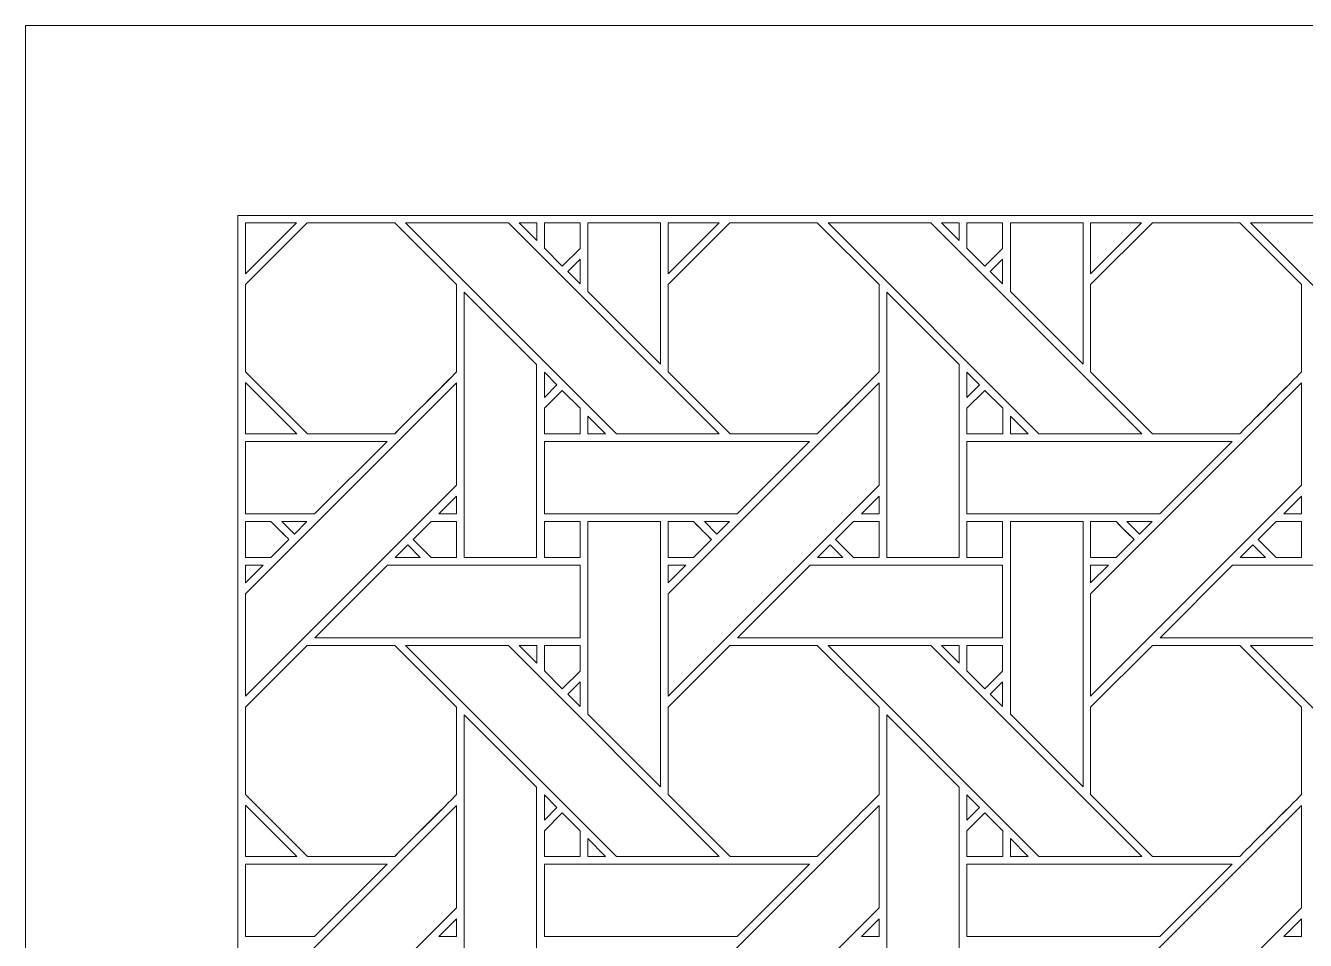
# Model space of a CAD drawing. Header units: inches. Extents: x 7.38 to 17.38, y 5.09 to 13.09.
# Drawn here: x 7.383 to 10.256, y 11.041 to 13.095 of the extents above; entities that cross this region are included whole.
import ezdxf

# ---------------------------------------------------------------- set-up
doc = ezdxf.new("R2010")
doc.units = ezdxf.units.IN
doc.header["$MEASUREMENT"] = 0
doc.layers.add('Design', color=7, linetype='Continuous', lineweight=0)

msp = doc.modelspace()

# ---------------------------------------------------------------- linework, layer by layer
at = {"layer": 'Design'}
for points, knots in [([(7.3829, 13.0948), (7.3829, 13.0948), (7.3829, 5.0948), (7.3829, 5.0948), (7.3829, 5.0948), (17.3829, 5.0948), (17.3829, 5.0948), (17.3829, 5.0948), (17.3829, 13.0948), (17.3829, 13.0948), (17.3829, 13.0948), (7.3829, 13.0948), (7.3829, 13.0948)], [0, 0, 0, 0, 1, 1, 1, 2, 2, 2, 3, 3, 3, 4, 4, 4, 4]), ([(7.8596, 12.6686), (7.8596, 12.6686), (7.8596, 5.5209), (7.8596, 5.5209), (7.8596, 5.5209), (16.9061, 5.5209), (16.9061, 5.5209), (16.9061, 5.5209), (16.9061, 12.6686), (16.9061, 12.6686), (16.9061, 12.6686), (7.8596, 12.6686), (7.8596, 12.6686)], [0, 0, 0, 0, 1, 1, 1, 2, 2, 2, 3, 3, 3, 4, 4, 4, 4]), ([(8.2117, 12.6522), (8.2117, 12.6522), (8.3504, 12.5135), (8.3504, 12.5135), (8.3504, 12.5135), (8.3504, 12.3173), (8.3504, 12.3173), (8.3326, 12.2994), (8.2207, 12.1876), (8.2117, 12.1786), (8.2117, 12.1786), (8.016, 12.1786), (8.016, 12.1786), (8.016, 12.1786), (7.8767, 12.3179), (7.8767, 12.3179), (7.8767, 12.3179), (7.8767, 12.5135), (7.8767, 12.5135), (7.8767, 12.5135), (8.0154, 12.6522), (8.0154, 12.6522), (8.0154, 12.6522), (8.2117, 12.6522), (8.2117, 12.6522)], [0, 0, 0, 0, 1, 1, 1, 2, 2, 2, 3, 3, 3, 4, 4, 4, 5, 5, 5, 6, 6, 6, 7, 7, 7, 8, 8, 8, 8]), ([(7.8767, 12.5135), (7.8767, 12.5135), (8.0154, 12.6522), (8.0154, 12.6522), (8.0154, 12.6522), (8.2117, 12.6522), (8.2117, 12.6522), (8.2117, 12.6522), (8.3504, 12.5135), (8.3504, 12.5135), (8.3504, 12.5135), (8.3504, 12.3173), (8.3504, 12.3173), (8.3322, 12.299), (8.2204, 12.1874), (8.2117, 12.1786), (8.2117, 12.1786), (8.016, 12.1786), (8.016, 12.1786), (8.016, 12.1786), (7.8767, 12.3179), (7.8767, 12.3179), (7.8767, 12.3179), (7.8767, 12.5135), (7.8767, 12.5135)], [0, 0, 0, 0, 1, 1, 1, 2, 2, 2, 3, 3, 3, 4, 4, 4, 5, 5, 5, 6, 6, 6, 7, 7, 7, 8, 8, 8, 8]), ([(7.8768, 12.5379), (7.8768, 12.5379), (7.8768, 12.6522), (7.8768, 12.6522), (7.8768, 12.6522), (7.9911, 12.6522), (7.9911, 12.6522), (7.9911, 12.6522), (7.8768, 12.5379), (7.8768, 12.5379)], [0, 0, 0, 0, 1, 1, 1, 2, 2, 2, 3, 3, 3, 3]), ([(8.9405, 12.1786), (8.9405, 12.1786), (8.7095, 12.1786), (8.7095, 12.1786), (8.7095, 12.1786), (8.2359, 12.6522), (8.2359, 12.6522), (8.2359, 12.6522), (8.4669, 12.6522), (8.4669, 12.6522), (8.4669, 12.6522), (8.9405, 12.1786), (8.9405, 12.1786)], [0, 0, 0, 0, 1, 1, 1, 2, 2, 2, 3, 3, 3, 4, 4, 4, 4]), ([(8.5304, 12.6124), (8.5304, 12.6124), (8.491, 12.6522), (8.491, 12.6522), (8.491, 12.6522), (8.5304, 12.6522), (8.5304, 12.6522), (8.5304, 12.6522), (8.5304, 12.6124), (8.5304, 12.6124)], [0, 0, 0, 0, 1, 1, 1, 2, 2, 2, 3, 3, 3, 3]), ([(8.6278, 12.6522), (8.6278, 12.6522), (8.6278, 12.5947), (8.6278, 12.5947), (8.6278, 12.5947), (8.5879, 12.5547), (8.5879, 12.5547), (8.5879, 12.5547), (8.5476, 12.5951), (8.5476, 12.5951), (8.5476, 12.5951), (8.5476, 12.6522), (8.5476, 12.6522), (8.5476, 12.6522), (8.6278, 12.6522), (8.6278, 12.6522)], [0, 0, 0, 0, 1, 1, 1, 2, 2, 2, 3, 3, 3, 4, 4, 4, 5, 5, 5, 5]), ([(8.6278, 12.5947), (8.6278, 12.5947), (8.5879, 12.5547), (8.5879, 12.5547), (8.5879, 12.5547), (8.5476, 12.5951), (8.5476, 12.5951), (8.5476, 12.5951), (8.5476, 12.6522), (8.5476, 12.6522), (8.5476, 12.6522), (8.6278, 12.6522), (8.6278, 12.6522), (8.6278, 12.6522), (8.6278, 12.5947), (8.6278, 12.5947)], [0, 0, 0, 0, 1, 1, 1, 2, 2, 2, 3, 3, 3, 4, 4, 4, 5, 5, 5, 5]), ([(8.8083, 12.335), (8.8083, 12.335), (8.6454, 12.4979), (8.6454, 12.4979), (8.6454, 12.4979), (8.6454, 12.6522), (8.6454, 12.6522), (8.6454, 12.6522), (8.8083, 12.6522), (8.8083, 12.6522), (8.8083, 12.6522), (8.8083, 12.335), (8.8083, 12.335)], [0, 0, 0, 0, 1, 1, 1, 2, 2, 2, 3, 3, 3, 4, 4, 4, 4]), ([(9.1604, 12.6522), (9.1604, 12.6522), (9.2991, 12.5135), (9.2991, 12.5135), (9.2991, 12.5135), (9.2991, 12.3173), (9.2991, 12.3173), (9.2813, 12.2994), (9.1694, 12.1876), (9.1604, 12.1786), (9.1604, 12.1786), (8.9647, 12.1786), (8.9647, 12.1786), (8.9647, 12.1786), (8.8255, 12.3179), (8.8255, 12.3179), (8.8255, 12.3179), (8.8255, 12.5135), (8.8255, 12.5135), (8.8255, 12.5135), (8.9641, 12.6522), (8.9641, 12.6522), (8.9641, 12.6522), (9.1604, 12.6522), (9.1604, 12.6522)], [0, 0, 0, 0, 1, 1, 1, 2, 2, 2, 3, 3, 3, 4, 4, 4, 5, 5, 5, 6, 6, 6, 7, 7, 7, 8, 8, 8, 8]), ([(9.1604, 12.6522), (9.1604, 12.6522), (9.2991, 12.5135), (9.2991, 12.5135), (9.2991, 12.5135), (9.2991, 12.3173), (9.2991, 12.3173), (9.281, 12.2991), (9.1691, 12.1874), (9.1604, 12.1786), (9.1604, 12.1786), (8.9647, 12.1786), (8.9647, 12.1786), (8.9647, 12.1786), (8.8255, 12.3179), (8.8255, 12.3179), (8.8255, 12.3179), (8.8255, 12.5135), (8.8255, 12.5135), (8.8255, 12.5135), (8.9641, 12.6522), (8.9641, 12.6522), (8.9641, 12.6522), (9.1604, 12.6522), (9.1604, 12.6522)], [0, 0, 0, 0, 1, 1, 1, 2, 2, 2, 3, 3, 3, 4, 4, 4, 5, 5, 5, 6, 6, 6, 7, 7, 7, 8, 8, 8, 8]), ([(8.9398, 12.6522), (8.9398, 12.6522), (8.8255, 12.5379), (8.8255, 12.5379), (8.8255, 12.5379), (8.8255, 12.6522), (8.8255, 12.6522), (8.8255, 12.6522), (8.9398, 12.6522), (8.9398, 12.6522)], [0, 0, 0, 0, 1, 1, 1, 2, 2, 2, 3, 3, 3, 3]), ([(9.8892, 12.1786), (9.8892, 12.1786), (9.6582, 12.1786), (9.6582, 12.1786), (9.6582, 12.1786), (9.1846, 12.6522), (9.1846, 12.6522), (9.1846, 12.6522), (9.4156, 12.6522), (9.4156, 12.6522), (9.4156, 12.6522), (9.8892, 12.1786), (9.8892, 12.1786)], [0, 0, 0, 0, 1, 1, 1, 2, 2, 2, 3, 3, 3, 4, 4, 4, 4]), ([(9.4791, 12.6124), (9.4791, 12.6124), (9.4397, 12.6522), (9.4397, 12.6522), (9.4397, 12.6522), (9.4791, 12.6522), (9.4791, 12.6522), (9.4791, 12.6522), (9.4791, 12.6124), (9.4791, 12.6124)], [0, 0, 0, 0, 1, 1, 1, 2, 2, 2, 3, 3, 3, 3]), ([(9.5766, 12.6522), (9.5766, 12.6522), (9.5766, 12.5947), (9.5766, 12.5947), (9.5766, 12.5947), (9.5366, 12.5547), (9.5366, 12.5547), (9.5366, 12.5547), (9.4963, 12.5951), (9.4963, 12.5951), (9.4963, 12.5951), (9.4963, 12.6522), (9.4963, 12.6522), (9.4963, 12.6522), (9.5766, 12.6522), (9.5766, 12.6522)], [0, 0, 0, 0, 1, 1, 1, 2, 2, 2, 3, 3, 3, 4, 4, 4, 5, 5, 5, 5]), ([(9.5766, 12.5947), (9.5766, 12.5947), (9.5366, 12.5547), (9.5366, 12.5547), (9.5366, 12.5547), (9.4963, 12.5951), (9.4963, 12.5951), (9.4963, 12.5951), (9.4963, 12.6522), (9.4963, 12.6522), (9.4963, 12.6522), (9.5766, 12.6522), (9.5766, 12.6522), (9.5766, 12.6522), (9.5766, 12.5947), (9.5766, 12.5947)], [0, 0, 0, 0, 1, 1, 1, 2, 2, 2, 3, 3, 3, 4, 4, 4, 5, 5, 5, 5]), ([(9.7571, 12.335), (9.7571, 12.335), (9.5942, 12.4979), (9.5942, 12.4979), (9.5942, 12.4979), (9.5942, 12.6522), (9.5942, 12.6522), (9.5942, 12.6522), (9.7571, 12.6522), (9.7571, 12.6522), (9.7571, 12.6522), (9.7571, 12.335), (9.7571, 12.335)], [0, 0, 0, 0, 1, 1, 1, 2, 2, 2, 3, 3, 3, 4, 4, 4, 4]), ([(10.1091, 12.6522), (10.1091, 12.6522), (10.2478, 12.5135), (10.2478, 12.5135), (10.2478, 12.5135), (10.2478, 12.3173), (10.2478, 12.3173), (10.23, 12.2994), (10.1181, 12.1876), (10.1091, 12.1786), (10.1091, 12.1786), (9.9134, 12.1786), (9.9134, 12.1786), (9.9134, 12.1786), (9.7742, 12.3179), (9.7742, 12.3179), (9.7742, 12.3179), (9.7742, 12.5135), (9.7742, 12.5135), (9.7742, 12.5135), (9.9129, 12.6522), (9.9129, 12.6522), (9.9129, 12.6522), (10.1091, 12.6522), (10.1091, 12.6522)], [0, 0, 0, 0, 1, 1, 1, 2, 2, 2, 3, 3, 3, 4, 4, 4, 5, 5, 5, 6, 6, 6, 7, 7, 7, 8, 8, 8, 8]), ([(10.1091, 12.6522), (10.1091, 12.6522), (10.2478, 12.5135), (10.2478, 12.5135), (10.2478, 12.5135), (10.2478, 12.3173), (10.2478, 12.3173), (10.2301, 12.2995), (10.1182, 12.1877), (10.1091, 12.1786), (10.1091, 12.1786), (9.9134, 12.1786), (9.9134, 12.1786), (9.9134, 12.1786), (9.7742, 12.3179), (9.7742, 12.3179), (9.7742, 12.3179), (9.7742, 12.5135), (9.7742, 12.5135), (9.7742, 12.5135), (9.9129, 12.6522), (9.9129, 12.6522), (9.9129, 12.6522), (10.1091, 12.6522), (10.1091, 12.6522)], [0, 0, 0, 0, 1, 1, 1, 2, 2, 2, 3, 3, 3, 4, 4, 4, 5, 5, 5, 6, 6, 6, 7, 7, 7, 8, 8, 8, 8]), ([(9.8885, 12.6522), (9.8885, 12.6522), (9.7742, 12.5379), (9.7742, 12.5379), (9.7742, 12.5379), (9.7742, 12.6522), (9.7742, 12.6522), (9.7742, 12.6522), (9.8885, 12.6522), (9.8885, 12.6522)], [0, 0, 0, 0, 1, 1, 1, 2, 2, 2, 3, 3, 3, 3]), ([(10.838, 12.1786), (10.838, 12.1786), (10.6069, 12.1786), (10.6069, 12.1786), (10.6069, 12.1786), (10.1334, 12.6522), (10.1334, 12.6522), (10.1334, 12.6522), (10.3643, 12.6522), (10.3643, 12.6522), (10.3643, 12.6522), (10.838, 12.1786), (10.838, 12.1786)], [0, 0, 0, 0, 1, 1, 1, 2, 2, 2, 3, 3, 3, 4, 4, 4, 4]), ([(8.6001, 12.5426), (8.6001, 12.5426), (8.6279, 12.5704), (8.6279, 12.5704), (8.6279, 12.5704), (8.6279, 12.5152), (8.6279, 12.5152), (8.6279, 12.5152), (8.6001, 12.5426), (8.6001, 12.5426)], [0, 0, 0, 0, 1, 1, 1, 2, 2, 2, 3, 3, 3, 3]), ([(9.5488, 12.5426), (9.5488, 12.5426), (9.5766, 12.5704), (9.5766, 12.5704), (9.5766, 12.5704), (9.5766, 12.5152), (9.5766, 12.5152), (9.5766, 12.5152), (9.5488, 12.5426), (9.5488, 12.5426)], [0, 0, 0, 0, 1, 1, 1, 2, 2, 2, 3, 3, 3, 3]), ([(8.3676, 11.9006), (8.3676, 11.9006), (8.3676, 12.4964), (8.3676, 12.4964), (8.3676, 12.4964), (8.5303, 12.3343), (8.5303, 12.3343), (8.5303, 12.3343), (8.5303, 11.9006), (8.5303, 11.9006), (8.5303, 11.9006), (8.3676, 11.9006), (8.3676, 11.9006)], [0, 0, 0, 0, 1, 1, 1, 2, 2, 2, 3, 3, 3, 4, 4, 4, 4]), ([(9.3163, 11.9006), (9.3163, 11.9006), (9.3163, 12.4964), (9.3163, 12.4964), (9.3163, 12.4964), (9.4791, 12.3343), (9.4791, 12.3343), (9.4791, 12.3343), (9.4791, 11.9006), (9.4791, 11.9006), (9.4791, 11.9006), (9.3163, 11.9006), (9.3163, 11.9006)], [0, 0, 0, 0, 1, 1, 1, 2, 2, 2, 3, 3, 3, 4, 4, 4, 4]), ([(8.5476, 12.26), (8.5476, 12.26), (8.5476, 12.3168), (8.5476, 12.3168), (8.5476, 12.3168), (8.5758, 12.2882), (8.5758, 12.2882), (8.5758, 12.2882), (8.5476, 12.26), (8.5476, 12.26)], [0, 0, 0, 0, 1, 1, 1, 2, 2, 2, 3, 3, 3, 3]), ([(9.4964, 12.26), (9.4964, 12.26), (9.4964, 12.3168), (9.4964, 12.3168), (9.4964, 12.3168), (9.5246, 12.2882), (9.5246, 12.2882), (9.5246, 12.2882), (9.4964, 12.26), (9.4964, 12.26)], [0, 0, 0, 0, 1, 1, 1, 2, 2, 2, 3, 3, 3, 3]), ([(7.9918, 12.1786), (7.9918, 12.1786), (7.8767, 12.1786), (7.8767, 12.1786), (7.8767, 12.1786), (7.8767, 12.2936), (7.8767, 12.2936), (7.8767, 12.2936), (7.9918, 12.1786), (7.9918, 12.1786)], [0, 0, 0, 0, 1, 1, 1, 2, 2, 2, 3, 3, 3, 3]), ([(8.3504, 12.2929), (8.3504, 12.2929), (8.3504, 12.0628), (8.3504, 12.0628), (8.3504, 12.0628), (7.8768, 11.5892), (7.8768, 11.5892), (7.8768, 11.5892), (7.8768, 11.8193), (7.8768, 11.8193), (7.8768, 11.8193), (8.3504, 12.2929), (8.3504, 12.2929)], [0, 0, 0, 0, 1, 1, 1, 2, 2, 2, 3, 3, 3, 4, 4, 4, 4]), ([(8.5476, 12.1784), (8.5476, 12.1784), (8.5476, 12.2357), (8.5476, 12.2357), (8.5476, 12.2357), (8.5879, 12.276), (8.5879, 12.276), (8.5879, 12.276), (8.6282, 12.2357), (8.6282, 12.2357), (8.6282, 12.2357), (8.6282, 12.1784), (8.6282, 12.1784), (8.6282, 12.1784), (8.5476, 12.1784), (8.5476, 12.1784)], [0, 0, 0, 0, 1, 1, 1, 2, 2, 2, 3, 3, 3, 4, 4, 4, 5, 5, 5, 5]), ([(8.5879, 12.276), (8.5879, 12.276), (8.6282, 12.2357), (8.6282, 12.2357), (8.6282, 12.2357), (8.6282, 12.1784), (8.6282, 12.1784), (8.6282, 12.1784), (8.5476, 12.1784), (8.5476, 12.1784), (8.5476, 12.1784), (8.5476, 12.2357), (8.5476, 12.2357), (8.5476, 12.2357), (8.5879, 12.276), (8.5879, 12.276)], [0, 0, 0, 0, 1, 1, 1, 2, 2, 2, 3, 3, 3, 4, 4, 4, 5, 5, 5, 5]), ([(9.2992, 12.0628), (9.2992, 12.0628), (8.8255, 11.5892), (8.8255, 11.5892), (8.8255, 11.5892), (8.8255, 11.8193), (8.8255, 11.8193), (8.8255, 11.8193), (9.2992, 12.2929), (9.2992, 12.2929), (9.2992, 12.2929), (9.2992, 12.0628), (9.2992, 12.0628)], [0, 0, 0, 0, 1, 1, 1, 2, 2, 2, 3, 3, 3, 4, 4, 4, 4]), ([(9.4963, 12.1784), (9.4963, 12.1784), (9.4963, 12.2357), (9.4963, 12.2357), (9.4963, 12.2357), (9.5367, 12.276), (9.5367, 12.276), (9.5367, 12.276), (9.577, 12.2357), (9.577, 12.2357), (9.577, 12.2357), (9.577, 12.1784), (9.577, 12.1784), (9.577, 12.1784), (9.4963, 12.1784), (9.4963, 12.1784)], [0, 0, 0, 0, 1, 1, 1, 2, 2, 2, 3, 3, 3, 4, 4, 4, 5, 5, 5, 5]), ([(9.5367, 12.276), (9.5367, 12.276), (9.577, 12.2357), (9.577, 12.2357), (9.577, 12.2357), (9.577, 12.1784), (9.577, 12.1784), (9.577, 12.1784), (9.4963, 12.1784), (9.4963, 12.1784), (9.4963, 12.1784), (9.4963, 12.2357), (9.4963, 12.2357), (9.4963, 12.2357), (9.5367, 12.276), (9.5367, 12.276)], [0, 0, 0, 0, 1, 1, 1, 2, 2, 2, 3, 3, 3, 4, 4, 4, 5, 5, 5, 5]), ([(10.2479, 12.0628), (10.2479, 12.0628), (9.7742, 11.5892), (9.7742, 11.5892), (9.7742, 11.5892), (9.7742, 11.8193), (9.7742, 11.8193), (9.7742, 11.8193), (10.2479, 12.2929), (10.2479, 12.2929), (10.2479, 12.2929), (10.2479, 12.0628), (10.2479, 12.0628)], [0, 0, 0, 0, 1, 1, 1, 2, 2, 2, 3, 3, 3, 4, 4, 4, 4]), ([(8.6455, 12.1786), (8.6455, 12.1786), (8.6455, 12.2184), (8.6455, 12.2184), (8.6455, 12.2184), (8.6853, 12.1786), (8.6853, 12.1786), (8.6853, 12.1786), (8.6455, 12.1786), (8.6455, 12.1786)], [0, 0, 0, 0, 1, 1, 1, 2, 2, 2, 3, 3, 3, 3]), ([(9.5943, 12.1786), (9.5943, 12.1786), (9.5943, 12.2184), (9.5943, 12.2184), (9.5943, 12.2184), (9.634, 12.1786), (9.634, 12.1786), (9.634, 12.1786), (9.5943, 12.1786), (9.5943, 12.1786)], [0, 0, 0, 0, 1, 1, 1, 2, 2, 2, 3, 3, 3, 3]), ([(8.1946, 12.1613), (8.1946, 12.1613), (8.0319, 11.9986), (8.0319, 11.9986), (8.0319, 11.9986), (7.8767, 11.9986), (7.8767, 11.9986), (7.8767, 11.9986), (7.8767, 12.1613), (7.8767, 12.1613), (7.8767, 12.1613), (8.1946, 12.1613), (8.1946, 12.1613)], [0, 0, 0, 0, 1, 1, 1, 2, 2, 2, 3, 3, 3, 4, 4, 4, 4]), ([(9.1433, 12.1613), (9.1433, 12.1613), (8.9806, 11.9986), (8.9806, 11.9986), (8.9806, 11.9986), (8.5476, 11.9986), (8.5476, 11.9986), (8.5476, 11.9986), (8.5476, 12.1613), (8.5476, 12.1613), (8.5476, 12.1613), (9.1433, 12.1613), (9.1433, 12.1613)], [0, 0, 0, 0, 1, 1, 1, 2, 2, 2, 3, 3, 3, 4, 4, 4, 4]), ([(10.0921, 12.1613), (10.0921, 12.1613), (9.9293, 11.9986), (9.9293, 11.9986), (9.9293, 11.9986), (9.4964, 11.9986), (9.4964, 11.9986), (9.4964, 11.9986), (9.4964, 12.1613), (9.4964, 12.1613), (9.4964, 12.1613), (10.0921, 12.1613), (10.0921, 12.1613)], [0, 0, 0, 0, 1, 1, 1, 2, 2, 2, 3, 3, 3, 4, 4, 4, 4]), ([(8.3107, 11.9987), (8.3107, 11.9987), (8.3504, 12.0384), (8.3504, 12.0384), (8.3504, 12.0384), (8.3504, 11.9987), (8.3504, 11.9987), (8.3504, 11.9987), (8.3107, 11.9987), (8.3107, 11.9987)], [0, 0, 0, 0, 1, 1, 1, 2, 2, 2, 3, 3, 3, 3]), ([(9.2992, 11.9987), (9.2992, 11.9987), (9.2594, 11.9987), (9.2594, 11.9987), (9.2594, 11.9987), (9.2992, 12.0384), (9.2992, 12.0384), (9.2992, 12.0384), (9.2992, 11.9987), (9.2992, 11.9987)], [0, 0, 0, 0, 1, 1, 1, 2, 2, 2, 3, 3, 3, 3]), ([(10.2479, 11.9987), (10.2479, 11.9987), (10.2081, 11.9987), (10.2081, 11.9987), (10.2081, 11.9987), (10.2479, 12.0384), (10.2479, 12.0384), (10.2479, 12.0384), (10.2479, 11.9987), (10.2479, 11.9987)], [0, 0, 0, 0, 1, 1, 1, 2, 2, 2, 3, 3, 3, 3]), ([(7.8767, 11.9814), (7.8767, 11.9814), (7.9338, 11.9814), (7.9338, 11.9814), (7.9389, 11.9763), (7.9697, 11.9455), (7.9741, 11.9411), (7.9741, 11.9411), (7.9337, 11.9006), (7.9337, 11.9006), (7.9337, 11.9006), (7.8767, 11.9006), (7.8767, 11.9006), (7.8767, 11.9006), (7.8767, 11.9814), (7.8767, 11.9814)], [0, 0, 0, 0, 1, 1, 1, 2, 2, 2, 3, 3, 3, 4, 4, 4, 5, 5, 5, 5]), ([(7.9741, 11.9411), (7.9741, 11.9411), (7.9337, 11.9006), (7.9337, 11.9006), (7.9337, 11.9006), (7.8767, 11.9006), (7.8767, 11.9006), (7.8767, 11.9006), (7.8767, 11.9814), (7.8767, 11.9814), (7.8767, 11.9814), (7.9338, 11.9814), (7.9338, 11.9814), (7.939, 11.9762), (7.9698, 11.9454), (7.9741, 11.9411)], [0, 0, 0, 0, 1, 1, 1, 2, 2, 2, 3, 3, 3, 4, 4, 4, 5, 5, 5, 5]), ([(7.9864, 11.9532), (7.9864, 11.9532), (7.9582, 11.9814), (7.9582, 11.9814), (7.9582, 11.9814), (8.0147, 11.9814), (8.0147, 11.9814), (8.0147, 11.9814), (7.9864, 11.9532), (7.9864, 11.9532)], [0, 0, 0, 0, 1, 1, 1, 2, 2, 2, 3, 3, 3, 3]), ([(8.2933, 11.9006), (8.2933, 11.9006), (8.2529, 11.941), (8.2529, 11.941), (8.2529, 11.941), (8.2934, 11.9814), (8.2934, 11.9814), (8.2934, 11.9814), (8.3504, 11.9814), (8.3504, 11.9814), (8.3504, 11.9814), (8.3504, 11.9006), (8.3504, 11.9006), (8.3504, 11.9006), (8.2933, 11.9006), (8.2933, 11.9006)], [0, 0, 0, 0, 1, 1, 1, 2, 2, 2, 3, 3, 3, 4, 4, 4, 5, 5, 5, 5]), ([(8.3504, 11.9814), (8.3504, 11.9814), (8.3504, 11.9006), (8.3504, 11.9006), (8.3504, 11.9006), (8.2933, 11.9006), (8.2933, 11.9006), (8.2933, 11.9006), (8.2529, 11.941), (8.2529, 11.941), (8.2529, 11.941), (8.2934, 11.9814), (8.2934, 11.9814), (8.2934, 11.9814), (8.3504, 11.9814), (8.3504, 11.9814)], [0, 0, 0, 0, 1, 1, 1, 2, 2, 2, 3, 3, 3, 4, 4, 4, 5, 5, 5, 5]), ([(8.5476, 11.9006), (8.5476, 11.9006), (8.5476, 11.9814), (8.5476, 11.9814), (8.5476, 11.9814), (8.6278, 11.9814), (8.6278, 11.9814), (8.6278, 11.9814), (8.6278, 11.9006), (8.6278, 11.9006), (8.6278, 11.9006), (8.5476, 11.9006), (8.5476, 11.9006)], [0, 0, 0, 0, 1, 1, 1, 2, 2, 2, 3, 3, 3, 4, 4, 4, 4]), ([(8.6278, 11.9814), (8.6278, 11.9814), (8.6278, 11.9006), (8.6278, 11.9006), (8.6278, 11.9006), (8.5476, 11.9006), (8.5476, 11.9006), (8.5476, 11.9006), (8.5476, 11.9814), (8.5476, 11.9814), (8.5476, 11.9814), (8.6278, 11.9814), (8.6278, 11.9814)], [0, 0, 0, 0, 1, 1, 1, 2, 2, 2, 3, 3, 3, 4, 4, 4, 4]), ([(8.8083, 11.9814), (8.8083, 11.9814), (8.8083, 11.3863), (8.8083, 11.3863), (8.8083, 11.3863), (8.6454, 11.5492), (8.6454, 11.5492), (8.6454, 11.5492), (8.6454, 11.9814), (8.6454, 11.9814), (8.6454, 11.9814), (8.8083, 11.9814), (8.8083, 11.9814)], [0, 0, 0, 0, 1, 1, 1, 2, 2, 2, 3, 3, 3, 4, 4, 4, 4]), ([(8.8255, 11.9006), (8.8255, 11.9006), (8.8255, 11.9814), (8.8255, 11.9814), (8.8255, 11.9814), (8.8825, 11.9814), (8.8825, 11.9814), (8.8877, 11.9763), (8.9184, 11.9455), (8.9229, 11.9411), (8.9229, 11.9411), (8.8824, 11.9006), (8.8824, 11.9006), (8.8824, 11.9006), (8.8255, 11.9006), (8.8255, 11.9006)], [0, 0, 0, 0, 1, 1, 1, 2, 2, 2, 3, 3, 3, 4, 4, 4, 5, 5, 5, 5]), ([(8.9229, 11.9411), (8.9229, 11.9411), (8.8824, 11.9006), (8.8824, 11.9006), (8.8824, 11.9006), (8.8255, 11.9006), (8.8255, 11.9006), (8.8255, 11.9006), (8.8255, 11.9814), (8.8255, 11.9814), (8.8255, 11.9814), (8.8825, 11.9814), (8.8825, 11.9814), (8.8878, 11.9762), (8.9186, 11.9453), (8.9229, 11.9411)], [0, 0, 0, 0, 1, 1, 1, 2, 2, 2, 3, 3, 3, 4, 4, 4, 5, 5, 5, 5]), ([(8.9069, 11.9814), (8.9069, 11.9814), (8.9634, 11.9814), (8.9634, 11.9814), (8.9634, 11.9814), (8.9351, 11.9532), (8.9351, 11.9532), (8.9351, 11.9532), (8.9069, 11.9814), (8.9069, 11.9814)], [0, 0, 0, 0, 1, 1, 1, 2, 2, 2, 3, 3, 3, 3]), ([(9.242, 11.9006), (9.242, 11.9006), (9.2017, 11.941), (9.2017, 11.941), (9.2017, 11.941), (9.2421, 11.9814), (9.2421, 11.9814), (9.2421, 11.9814), (9.2991, 11.9814), (9.2991, 11.9814), (9.2991, 11.9814), (9.2991, 11.9006), (9.2991, 11.9006), (9.2991, 11.9006), (9.242, 11.9006), (9.242, 11.9006)], [0, 0, 0, 0, 1, 1, 1, 2, 2, 2, 3, 3, 3, 4, 4, 4, 5, 5, 5, 5]), ([(9.2017, 11.941), (9.2017, 11.941), (9.2421, 11.9814), (9.2421, 11.9814), (9.2421, 11.9814), (9.2991, 11.9814), (9.2991, 11.9814), (9.2991, 11.9814), (9.2991, 11.9006), (9.2991, 11.9006), (9.2991, 11.9006), (9.242, 11.9006), (9.242, 11.9006), (9.242, 11.9006), (9.2017, 11.941), (9.2017, 11.941)], [0, 0, 0, 0, 1, 1, 1, 2, 2, 2, 3, 3, 3, 4, 4, 4, 5, 5, 5, 5]), ([(9.4963, 11.9006), (9.4963, 11.9006), (9.4963, 11.9814), (9.4963, 11.9814), (9.4963, 11.9814), (9.5766, 11.9814), (9.5766, 11.9814), (9.5766, 11.9814), (9.5766, 11.9006), (9.5766, 11.9006), (9.5766, 11.9006), (9.4963, 11.9006), (9.4963, 11.9006)], [0, 0, 0, 0, 1, 1, 1, 2, 2, 2, 3, 3, 3, 4, 4, 4, 4]), ([(9.5766, 11.9814), (9.5766, 11.9814), (9.5766, 11.9006), (9.5766, 11.9006), (9.5766, 11.9006), (9.4963, 11.9006), (9.4963, 11.9006), (9.4963, 11.9006), (9.4963, 11.9814), (9.4963, 11.9814), (9.4963, 11.9814), (9.5766, 11.9814), (9.5766, 11.9814)], [0, 0, 0, 0, 1, 1, 1, 2, 2, 2, 3, 3, 3, 4, 4, 4, 4]), ([(9.5942, 11.5492), (9.5942, 11.5492), (9.5942, 11.9814), (9.5942, 11.9814), (9.5942, 11.9814), (9.7571, 11.9814), (9.7571, 11.9814), (9.7571, 11.9814), (9.7571, 11.3863), (9.7571, 11.3863), (9.7571, 11.3863), (9.5942, 11.5492), (9.5942, 11.5492)], [0, 0, 0, 0, 1, 1, 1, 2, 2, 2, 3, 3, 3, 4, 4, 4, 4]), ([(9.7742, 11.9006), (9.7742, 11.9006), (9.7742, 11.9814), (9.7742, 11.9814), (9.7742, 11.9814), (9.8313, 11.9814), (9.8313, 11.9814), (9.8364, 11.9763), (9.8672, 11.9455), (9.8716, 11.9411), (9.8716, 11.9411), (9.8312, 11.9006), (9.8312, 11.9006), (9.8312, 11.9006), (9.7742, 11.9006), (9.7742, 11.9006)], [0, 0, 0, 0, 1, 1, 1, 2, 2, 2, 3, 3, 3, 4, 4, 4, 5, 5, 5, 5]), ([(9.8558, 11.9569), (9.8558, 11.9569), (9.8716, 11.9411), (9.8716, 11.9411), (9.8716, 11.9411), (9.8312, 11.9006), (9.8312, 11.9006), (9.8312, 11.9006), (9.7742, 11.9006), (9.7742, 11.9006), (9.7742, 11.9006), (9.7742, 11.9814), (9.7742, 11.9814), (9.7742, 11.9814), (9.8313, 11.9814), (9.8313, 11.9814), (9.8366, 11.9761), (9.8465, 11.9662), (9.8558, 11.9569)], [0, 0, 0, 0, 1, 1, 1, 2, 2, 2, 3, 3, 3, 4, 4, 4, 5, 5, 5, 6, 6, 6, 6]), ([(9.8556, 11.9814), (9.8556, 11.9814), (9.9121, 11.9814), (9.9121, 11.9814), (9.9121, 11.9814), (9.8838, 11.9532), (9.8838, 11.9532), (9.8838, 11.9532), (9.8556, 11.9814), (9.8556, 11.9814)], [0, 0, 0, 0, 1, 1, 1, 2, 2, 2, 3, 3, 3, 3]), ([(10.1907, 11.9006), (10.1907, 11.9006), (10.1504, 11.941), (10.1504, 11.941), (10.1504, 11.941), (10.1908, 11.9814), (10.1908, 11.9814), (10.1908, 11.9814), (10.2479, 11.9814), (10.2479, 11.9814), (10.2479, 11.9814), (10.2479, 11.9006), (10.2479, 11.9006), (10.2479, 11.9006), (10.1907, 11.9006), (10.1907, 11.9006)], [0, 0, 0, 0, 1, 1, 1, 2, 2, 2, 3, 3, 3, 4, 4, 4, 5, 5, 5, 5]), ([(10.1504, 11.941), (10.1504, 11.941), (10.1908, 11.9814), (10.1908, 11.9814), (10.1908, 11.9814), (10.2479, 11.9814), (10.2479, 11.9814), (10.2479, 11.9814), (10.2479, 11.9006), (10.2479, 11.9006), (10.2479, 11.9006), (10.1907, 11.9006), (10.1907, 11.9006), (10.1907, 11.9006), (10.1504, 11.941), (10.1504, 11.941)], [0, 0, 0, 0, 1, 1, 1, 2, 2, 2, 3, 3, 3, 4, 4, 4, 5, 5, 5, 5]), ([(8.2691, 11.9006), (8.2691, 11.9006), (8.2126, 11.9006), (8.2126, 11.9006), (8.2126, 11.9006), (8.2409, 11.9289), (8.2409, 11.9289), (8.2409, 11.9289), (8.2691, 11.9006), (8.2691, 11.9006)], [0, 0, 0, 0, 1, 1, 1, 2, 2, 2, 3, 3, 3, 3]), ([(9.2178, 11.9006), (9.2178, 11.9006), (9.1613, 11.9006), (9.1613, 11.9006), (9.1613, 11.9006), (9.1896, 11.9289), (9.1896, 11.9289), (9.1896, 11.9289), (9.2178, 11.9006), (9.2178, 11.9006)], [0, 0, 0, 0, 1, 1, 1, 2, 2, 2, 3, 3, 3, 3]), ([(10.1666, 11.9006), (10.1666, 11.9006), (10.11, 11.9006), (10.11, 11.9006), (10.11, 11.9006), (10.1383, 11.9289), (10.1383, 11.9289), (10.1383, 11.9289), (10.1666, 11.9006), (10.1666, 11.9006)], [0, 0, 0, 0, 1, 1, 1, 2, 2, 2, 3, 3, 3, 3]), ([(7.8768, 11.8436), (7.8768, 11.8436), (7.8768, 11.8835), (7.8768, 11.8835), (7.8768, 11.8835), (7.9166, 11.8835), (7.9166, 11.8835), (7.9166, 11.8835), (7.8768, 11.8436), (7.8768, 11.8436)], [0, 0, 0, 0, 1, 1, 1, 2, 2, 2, 3, 3, 3, 3]), ([(8.6279, 11.8835), (8.6279, 11.8835), (8.6279, 11.7206), (8.6279, 11.7206), (8.6279, 11.7206), (8.0326, 11.7206), (8.0326, 11.7206), (8.0326, 11.7206), (8.1955, 11.8835), (8.1955, 11.8835), (8.1955, 11.8835), (8.6279, 11.8835), (8.6279, 11.8835)], [0, 0, 0, 0, 1, 1, 1, 2, 2, 2, 3, 3, 3, 4, 4, 4, 4]), ([(8.8653, 11.8835), (8.8653, 11.8835), (8.8255, 11.8436), (8.8255, 11.8436), (8.8255, 11.8436), (8.8255, 11.8835), (8.8255, 11.8835), (8.8255, 11.8835), (8.8653, 11.8835), (8.8653, 11.8835)], [0, 0, 0, 0, 1, 1, 1, 2, 2, 2, 3, 3, 3, 3]), ([(9.5766, 11.8835), (9.5766, 11.8835), (9.5766, 11.7206), (9.5766, 11.7206), (9.5766, 11.7206), (8.9813, 11.7206), (8.9813, 11.7206), (8.9813, 11.7206), (9.1442, 11.8835), (9.1442, 11.8835), (9.1442, 11.8835), (9.5766, 11.8835), (9.5766, 11.8835)], [0, 0, 0, 0, 1, 1, 1, 2, 2, 2, 3, 3, 3, 4, 4, 4, 4]), ([(9.814, 11.8835), (9.814, 11.8835), (9.7742, 11.8436), (9.7742, 11.8436), (9.7742, 11.8436), (9.7742, 11.8835), (9.7742, 11.8835), (9.7742, 11.8835), (9.814, 11.8835), (9.814, 11.8835)], [0, 0, 0, 0, 1, 1, 1, 2, 2, 2, 3, 3, 3, 3]), ([(10.5253, 11.8835), (10.5253, 11.8835), (10.5253, 11.7206), (10.5253, 11.7206), (10.5253, 11.7206), (9.9301, 11.7206), (9.9301, 11.7206), (9.9301, 11.7206), (10.0929, 11.8835), (10.0929, 11.8835), (10.0929, 11.8835), (10.5253, 11.8835), (10.5253, 11.8835)], [0, 0, 0, 0, 1, 1, 1, 2, 2, 2, 3, 3, 3, 4, 4, 4, 4]), ([(8.0154, 11.7035), (8.0154, 11.7035), (8.2116, 11.7035), (8.2116, 11.7035), (8.2116, 11.7035), (8.3504, 11.5648), (8.3504, 11.5648), (8.3504, 11.5648), (8.3504, 11.3686), (8.3504, 11.3686), (8.3326, 11.3507), (8.2207, 11.2389), (8.2117, 11.2299), (8.2117, 11.2299), (8.016, 11.2299), (8.016, 11.2299), (8.016, 11.2299), (7.8767, 11.3691), (7.8767, 11.3691), (7.8767, 11.3691), (7.8767, 11.5648), (7.8767, 11.5648), (7.8767, 11.5648), (8.0154, 11.7035), (8.0154, 11.7035)], [0, 0, 0, 0, 1, 1, 1, 2, 2, 2, 3, 3, 3, 4, 4, 4, 5, 5, 5, 6, 6, 6, 7, 7, 7, 8, 8, 8, 8]), ([(7.8767, 11.5648), (7.8767, 11.5648), (8.0154, 11.7035), (8.0154, 11.7035), (8.0154, 11.7035), (8.2116, 11.7035), (8.2116, 11.7035), (8.2116, 11.7035), (8.3504, 11.5648), (8.3504, 11.5648), (8.3504, 11.5648), (8.3504, 11.3686), (8.3504, 11.3686), (8.3323, 11.3504), (8.2204, 11.2387), (8.2117, 11.2299), (8.2117, 11.2299), (8.016, 11.2299), (8.016, 11.2299), (8.016, 11.2299), (7.8767, 11.3691), (7.8767, 11.3691), (7.8767, 11.3691), (7.8767, 11.5648), (7.8767, 11.5648)], [0, 0, 0, 0, 1, 1, 1, 2, 2, 2, 3, 3, 3, 4, 4, 4, 5, 5, 5, 6, 6, 6, 7, 7, 7, 8, 8, 8, 8]), ([(8.4669, 11.7035), (8.4669, 11.7035), (8.9405, 11.2299), (8.9405, 11.2299), (8.9405, 11.2299), (8.7095, 11.2299), (8.7095, 11.2299), (8.7095, 11.2299), (8.2359, 11.7035), (8.2359, 11.7035), (8.2359, 11.7035), (8.4669, 11.7035), (8.4669, 11.7035)], [0, 0, 0, 0, 1, 1, 1, 2, 2, 2, 3, 3, 3, 4, 4, 4, 4]), ([(8.5304, 11.7035), (8.5304, 11.7035), (8.5304, 11.6637), (8.5304, 11.6637), (8.5304, 11.6637), (8.491, 11.7035), (8.491, 11.7035), (8.491, 11.7035), (8.5304, 11.7035), (8.5304, 11.7035)], [0, 0, 0, 0, 1, 1, 1, 2, 2, 2, 3, 3, 3, 3]), ([(8.6278, 11.7035), (8.6278, 11.7035), (8.6278, 11.6459), (8.6278, 11.6459), (8.6278, 11.6459), (8.5879, 11.606), (8.5879, 11.606), (8.5879, 11.606), (8.5476, 11.6463), (8.5476, 11.6463), (8.5476, 11.6463), (8.5476, 11.7035), (8.5476, 11.7035), (8.5476, 11.7035), (8.6278, 11.7035), (8.6278, 11.7035)], [0, 0, 0, 0, 1, 1, 1, 2, 2, 2, 3, 3, 3, 4, 4, 4, 5, 5, 5, 5]), ([(8.5879, 11.606), (8.5879, 11.606), (8.5476, 11.6463), (8.5476, 11.6463), (8.5476, 11.6463), (8.5476, 11.7035), (8.5476, 11.7035), (8.5476, 11.7035), (8.6278, 11.7035), (8.6278, 11.7035), (8.6278, 11.7035), (8.6278, 11.6459), (8.6278, 11.6459), (8.6278, 11.6459), (8.5879, 11.606), (8.5879, 11.606)], [0, 0, 0, 0, 1, 1, 1, 2, 2, 2, 3, 3, 3, 4, 4, 4, 5, 5, 5, 5]), ([(8.9642, 11.7035), (8.9642, 11.7035), (9.1604, 11.7035), (9.1604, 11.7035), (9.1604, 11.7035), (9.2991, 11.5648), (9.2991, 11.5648), (9.2991, 11.5648), (9.2991, 11.3686), (9.2991, 11.3686), (9.2813, 11.3507), (9.1694, 11.2389), (9.1604, 11.2299), (9.1604, 11.2299), (8.9647, 11.2299), (8.9647, 11.2299), (8.9647, 11.2299), (8.8255, 11.3691), (8.8255, 11.3691), (8.8255, 11.3691), (8.8255, 11.5648), (8.8255, 11.5648), (8.8255, 11.5648), (8.9642, 11.7035), (8.9642, 11.7035)], [0, 0, 0, 0, 1, 1, 1, 2, 2, 2, 3, 3, 3, 4, 4, 4, 5, 5, 5, 6, 6, 6, 7, 7, 7, 8, 8, 8, 8]), ([(9.2991, 11.5648), (9.2991, 11.5648), (9.2991, 11.3686), (9.2991, 11.3686), (9.2813, 11.3507), (9.1694, 11.2389), (9.1604, 11.2299), (9.1604, 11.2299), (8.9647, 11.2299), (8.9647, 11.2299), (8.9647, 11.2299), (8.8255, 11.3691), (8.8255, 11.3691), (8.8255, 11.3691), (8.8255, 11.5648), (8.8255, 11.5648), (8.8255, 11.5648), (8.9642, 11.7035), (8.9642, 11.7035), (8.9642, 11.7035), (9.1604, 11.7035), (9.1604, 11.7035), (9.1604, 11.7035), (9.2991, 11.5648), (9.2991, 11.5648)], [0, 0, 0, 0, 1, 1, 1, 2, 2, 2, 3, 3, 3, 4, 4, 4, 5, 5, 5, 6, 6, 6, 7, 7, 7, 8, 8, 8, 8]), ([(9.8892, 11.2299), (9.8892, 11.2299), (9.6582, 11.2299), (9.6582, 11.2299), (9.6582, 11.2299), (9.1846, 11.7035), (9.1846, 11.7035), (9.1846, 11.7035), (9.4156, 11.7035), (9.4156, 11.7035), (9.4156, 11.7035), (9.8892, 11.2299), (9.8892, 11.2299)], [0, 0, 0, 0, 1, 1, 1, 2, 2, 2, 3, 3, 3, 4, 4, 4, 4]), ([(9.4397, 11.7035), (9.4397, 11.7035), (9.4791, 11.7035), (9.4791, 11.7035), (9.4791, 11.7035), (9.4791, 11.6637), (9.4791, 11.6637), (9.4791, 11.6637), (9.4397, 11.7035), (9.4397, 11.7035)], [0, 0, 0, 0, 1, 1, 1, 2, 2, 2, 3, 3, 3, 3]), ([(9.5766, 11.7035), (9.5766, 11.7035), (9.5766, 11.6459), (9.5766, 11.6459), (9.5766, 11.6459), (9.5366, 11.606), (9.5366, 11.606), (9.5366, 11.606), (9.4963, 11.6463), (9.4963, 11.6463), (9.4963, 11.6463), (9.4963, 11.7035), (9.4963, 11.7035), (9.4963, 11.7035), (9.5766, 11.7035), (9.5766, 11.7035)], [0, 0, 0, 0, 1, 1, 1, 2, 2, 2, 3, 3, 3, 4, 4, 4, 5, 5, 5, 5]), ([(9.5766, 11.6459), (9.5766, 11.6459), (9.5366, 11.606), (9.5366, 11.606), (9.5366, 11.606), (9.4963, 11.6463), (9.4963, 11.6463), (9.4963, 11.6463), (9.4963, 11.7035), (9.4963, 11.7035), (9.4963, 11.7035), (9.5766, 11.7035), (9.5766, 11.7035), (9.5766, 11.7035), (9.5766, 11.6459), (9.5766, 11.6459)], [0, 0, 0, 0, 1, 1, 1, 2, 2, 2, 3, 3, 3, 4, 4, 4, 5, 5, 5, 5]), ([(9.9129, 11.7035), (9.9129, 11.7035), (10.1091, 11.7035), (10.1091, 11.7035), (10.1091, 11.7035), (10.2478, 11.5648), (10.2478, 11.5648), (10.2478, 11.5648), (10.2478, 11.3686), (10.2478, 11.3686), (10.23, 11.3507), (10.1181, 11.2389), (10.1091, 11.2299), (10.1091, 11.2299), (9.9134, 11.2299), (9.9134, 11.2299), (9.9134, 11.2299), (9.7742, 11.3691), (9.7742, 11.3691), (9.7742, 11.3691), (9.7742, 11.5648), (9.7742, 11.5648), (9.7742, 11.5648), (9.9129, 11.7035), (9.9129, 11.7035)], [0, 0, 0, 0, 1, 1, 1, 2, 2, 2, 3, 3, 3, 4, 4, 4, 5, 5, 5, 6, 6, 6, 7, 7, 7, 8, 8, 8, 8]), ([(10.2478, 11.5648), (10.2478, 11.5648), (10.2478, 11.3686), (10.2478, 11.3686), (10.23, 11.3506), (10.1181, 11.2388), (10.1091, 11.2299), (10.1091, 11.2299), (9.9134, 11.2299), (9.9134, 11.2299), (9.9134, 11.2299), (9.7742, 11.3691), (9.7742, 11.3691), (9.7742, 11.3691), (9.7742, 11.5648), (9.7742, 11.5648), (9.7742, 11.5648), (9.9129, 11.7035), (9.9129, 11.7035), (9.9129, 11.7035), (10.1091, 11.7035), (10.1091, 11.7035), (10.1091, 11.7035), (10.2478, 11.5648), (10.2478, 11.5648)], [0, 0, 0, 0, 1, 1, 1, 2, 2, 2, 3, 3, 3, 4, 4, 4, 5, 5, 5, 6, 6, 6, 7, 7, 7, 8, 8, 8, 8]), ([(10.838, 11.2299), (10.838, 11.2299), (10.6069, 11.2299), (10.6069, 11.2299), (10.6069, 11.2299), (10.1334, 11.7035), (10.1334, 11.7035), (10.1334, 11.7035), (10.3643, 11.7035), (10.3643, 11.7035), (10.3643, 11.7035), (10.838, 11.2299), (10.838, 11.2299)], [0, 0, 0, 0, 1, 1, 1, 2, 2, 2, 3, 3, 3, 4, 4, 4, 4]), ([(8.6279, 11.6217), (8.6279, 11.6217), (8.6279, 11.5665), (8.6279, 11.5665), (8.6279, 11.5665), (8.6001, 11.5939), (8.6001, 11.5939), (8.6001, 11.5939), (8.6279, 11.6217), (8.6279, 11.6217)], [0, 0, 0, 0, 1, 1, 1, 2, 2, 2, 3, 3, 3, 3]), ([(9.5766, 11.6217), (9.5766, 11.6217), (9.5766, 11.5665), (9.5766, 11.5665), (9.5766, 11.5665), (9.5488, 11.5939), (9.5488, 11.5939), (9.5488, 11.5939), (9.5766, 11.6217), (9.5766, 11.6217)], [0, 0, 0, 0, 1, 1, 1, 2, 2, 2, 3, 3, 3, 3]), ([(8.5303, 11.3856), (8.5303, 11.3856), (8.5303, 10.9519), (8.5303, 10.9519), (8.5303, 10.9519), (8.3676, 10.9519), (8.3676, 10.9519), (8.3676, 10.9519), (8.3676, 11.5477), (8.3676, 11.5477), (8.3676, 11.5477), (8.5303, 11.3856), (8.5303, 11.3856)], [0, 0, 0, 0, 1, 1, 1, 2, 2, 2, 3, 3, 3, 4, 4, 4, 4]), ([(9.3163, 10.9519), (9.3163, 10.9519), (9.3163, 11.5477), (9.3163, 11.5477), (9.3163, 11.5477), (9.4791, 11.3855), (9.4791, 11.3855), (9.4791, 11.3855), (9.4791, 10.9519), (9.4791, 10.9519), (9.4791, 10.9519), (9.3163, 10.9519), (9.3163, 10.9519)], [0, 0, 0, 0, 1, 1, 1, 2, 2, 2, 3, 3, 3, 4, 4, 4, 4]), ([(8.5476, 11.3113), (8.5476, 11.3113), (8.5476, 11.3681), (8.5476, 11.3681), (8.5476, 11.3681), (8.5758, 11.3395), (8.5758, 11.3395), (8.5758, 11.3395), (8.5476, 11.3113), (8.5476, 11.3113)], [0, 0, 0, 0, 1, 1, 1, 2, 2, 2, 3, 3, 3, 3]), ([(9.4964, 11.3113), (9.4964, 11.3113), (9.4964, 11.3681), (9.4964, 11.3681), (9.4964, 11.3681), (9.5246, 11.3395), (9.5246, 11.3395), (9.5246, 11.3395), (9.4964, 11.3113), (9.4964, 11.3113)], [0, 0, 0, 0, 1, 1, 1, 2, 2, 2, 3, 3, 3, 3]), ([(7.9918, 11.2299), (7.9918, 11.2299), (7.8767, 11.2299), (7.8767, 11.2299), (7.8767, 11.2299), (7.8767, 11.3449), (7.8767, 11.3449), (7.8767, 11.3449), (7.9918, 11.2299), (7.9918, 11.2299)], [0, 0, 0, 0, 1, 1, 1, 2, 2, 2, 3, 3, 3, 3]), ([(8.3504, 11.3441), (8.3504, 11.3441), (8.3504, 11.1141), (8.3504, 11.1141), (8.3504, 11.1141), (7.8768, 10.6404), (7.8768, 10.6404), (7.8768, 10.6404), (7.8768, 10.8705), (7.8768, 10.8705), (7.8768, 10.8705), (8.3504, 11.3441), (8.3504, 11.3441)], [0, 0, 0, 0, 1, 1, 1, 2, 2, 2, 3, 3, 3, 4, 4, 4, 4]), ([(8.5476, 11.2297), (8.5476, 11.2297), (8.5476, 11.2869), (8.5476, 11.2869), (8.5476, 11.2869), (8.5879, 11.3273), (8.5879, 11.3273), (8.5879, 11.3273), (8.6282, 11.287), (8.6282, 11.287), (8.6282, 11.287), (8.6282, 11.2297), (8.6282, 11.2297), (8.6282, 11.2297), (8.5476, 11.2297), (8.5476, 11.2297)], [0, 0, 0, 0, 1, 1, 1, 2, 2, 2, 3, 3, 3, 4, 4, 4, 5, 5, 5, 5]), ([(8.5879, 11.3273), (8.5879, 11.3273), (8.6282, 11.287), (8.6282, 11.287), (8.6282, 11.287), (8.6282, 11.2297), (8.6282, 11.2297), (8.6282, 11.2297), (8.5476, 11.2297), (8.5476, 11.2297), (8.5476, 11.2297), (8.5476, 11.2869), (8.5476, 11.2869), (8.5476, 11.2869), (8.5879, 11.3273), (8.5879, 11.3273)], [0, 0, 0, 0, 1, 1, 1, 2, 2, 2, 3, 3, 3, 4, 4, 4, 5, 5, 5, 5]), ([(8.8255, 10.8705), (8.8255, 10.8705), (9.2992, 11.3441), (9.2992, 11.3441), (9.2992, 11.3441), (9.2992, 11.1141), (9.2992, 11.1141), (9.2992, 11.1141), (8.8255, 10.6404), (8.8255, 10.6404), (8.8255, 10.6404), (8.8255, 10.8705), (8.8255, 10.8705)], [0, 0, 0, 0, 1, 1, 1, 2, 2, 2, 3, 3, 3, 4, 4, 4, 4]), ([(9.4963, 11.2297), (9.4963, 11.2297), (9.4963, 11.2869), (9.4963, 11.2869), (9.4963, 11.2869), (9.5367, 11.3273), (9.5367, 11.3273), (9.5367, 11.3273), (9.577, 11.287), (9.577, 11.287), (9.577, 11.287), (9.577, 11.2297), (9.577, 11.2297), (9.577, 11.2297), (9.4963, 11.2297), (9.4963, 11.2297)], [0, 0, 0, 0, 1, 1, 1, 2, 2, 2, 3, 3, 3, 4, 4, 4, 5, 5, 5, 5]), ([(9.5367, 11.3273), (9.5367, 11.3273), (9.577, 11.287), (9.577, 11.287), (9.577, 11.287), (9.577, 11.2297), (9.577, 11.2297), (9.577, 11.2297), (9.4963, 11.2297), (9.4963, 11.2297), (9.4963, 11.2297), (9.4963, 11.2869), (9.4963, 11.2869), (9.4963, 11.2869), (9.5367, 11.3273), (9.5367, 11.3273)], [0, 0, 0, 0, 1, 1, 1, 2, 2, 2, 3, 3, 3, 4, 4, 4, 5, 5, 5, 5]), ([(10.2479, 11.1141), (10.2479, 11.1141), (9.7742, 10.6404), (9.7742, 10.6404), (9.7742, 10.6404), (9.7742, 10.8705), (9.7742, 10.8705), (9.7742, 10.8705), (10.2479, 11.3441), (10.2479, 11.3441), (10.2479, 11.3441), (10.2479, 11.1141), (10.2479, 11.1141)], [0, 0, 0, 0, 1, 1, 1, 2, 2, 2, 3, 3, 3, 4, 4, 4, 4]), ([(8.6455, 11.2299), (8.6455, 11.2299), (8.6455, 11.2697), (8.6455, 11.2697), (8.6455, 11.2697), (8.6853, 11.2299), (8.6853, 11.2299), (8.6853, 11.2299), (8.6455, 11.2299), (8.6455, 11.2299)], [0, 0, 0, 0, 1, 1, 1, 2, 2, 2, 3, 3, 3, 3]), ([(9.5943, 11.2299), (9.5943, 11.2299), (9.5943, 11.2697), (9.5943, 11.2697), (9.5943, 11.2697), (9.634, 11.2299), (9.634, 11.2299), (9.634, 11.2299), (9.5943, 11.2299), (9.5943, 11.2299)], [0, 0, 0, 0, 1, 1, 1, 2, 2, 2, 3, 3, 3, 3]), ([(8.1946, 11.2126), (8.1946, 11.2126), (8.0319, 11.0499), (8.0319, 11.0499), (8.0319, 11.0499), (7.8767, 11.0499), (7.8767, 11.0499), (7.8767, 11.0499), (7.8767, 11.2126), (7.8767, 11.2126), (7.8767, 11.2126), (8.1946, 11.2126), (8.1946, 11.2126)], [0, 0, 0, 0, 1, 1, 1, 2, 2, 2, 3, 3, 3, 4, 4, 4, 4]), ([(8.5476, 11.0499), (8.5476, 11.0499), (8.5476, 11.2126), (8.5476, 11.2126), (8.5476, 11.2126), (9.1433, 11.2126), (9.1433, 11.2126), (9.1433, 11.2126), (8.9806, 11.0499), (8.9806, 11.0499), (8.9806, 11.0499), (8.5476, 11.0499), (8.5476, 11.0499)], [0, 0, 0, 0, 1, 1, 1, 2, 2, 2, 3, 3, 3, 4, 4, 4, 4]), ([(10.0921, 11.2126), (10.0921, 11.2126), (9.9293, 11.0499), (9.9293, 11.0499), (9.9293, 11.0499), (9.4964, 11.0499), (9.4964, 11.0499), (9.4964, 11.0499), (9.4964, 11.2126), (9.4964, 11.2126), (9.4964, 11.2126), (10.0921, 11.2126), (10.0921, 11.2126)], [0, 0, 0, 0, 1, 1, 1, 2, 2, 2, 3, 3, 3, 4, 4, 4, 4]), ([(8.3107, 11.0499), (8.3107, 11.0499), (8.3504, 11.0897), (8.3504, 11.0897), (8.3504, 11.0897), (8.3504, 11.0499), (8.3504, 11.0499), (8.3504, 11.0499), (8.3107, 11.0499), (8.3107, 11.0499)], [0, 0, 0, 0, 1, 1, 1, 2, 2, 2, 3, 3, 3, 3]), ([(9.2594, 11.0499), (9.2594, 11.0499), (9.2992, 11.0897), (9.2992, 11.0897), (9.2992, 11.0897), (9.2992, 11.0499), (9.2992, 11.0499), (9.2992, 11.0499), (9.2594, 11.0499), (9.2594, 11.0499)], [0, 0, 0, 0, 1, 1, 1, 2, 2, 2, 3, 3, 3, 3]), ([(10.2479, 11.0499), (10.2479, 11.0499), (10.2081, 11.0499), (10.2081, 11.0499), (10.2081, 11.0499), (10.2479, 11.0897), (10.2479, 11.0897), (10.2479, 11.0897), (10.2479, 11.0499), (10.2479, 11.0499)], [0, 0, 0, 0, 1, 1, 1, 2, 2, 2, 3, 3, 3, 3])]:
    msp.add_open_spline(points, degree=3, knots=knots, dxfattribs=at)

doc.saveas('drawing.dxf')
